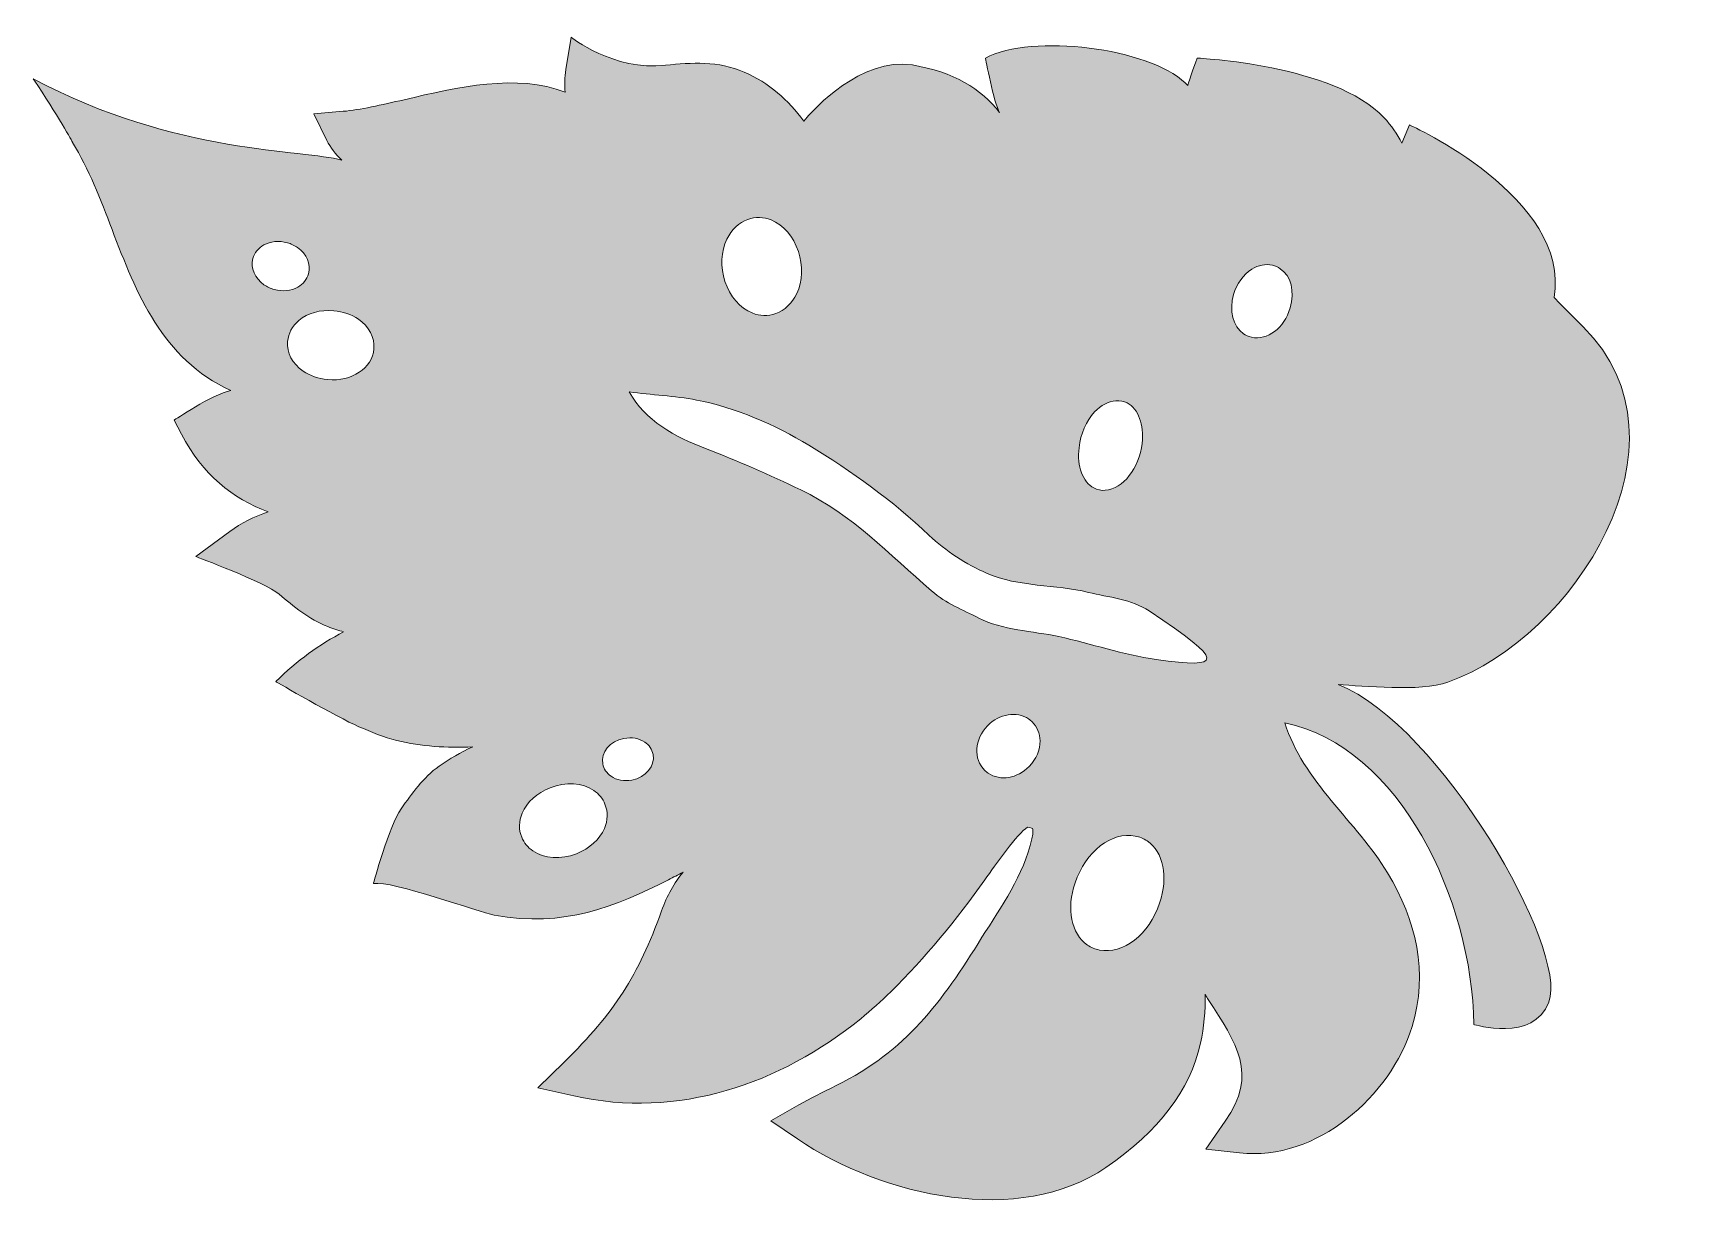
# Model space of a CAD drawing. Header units: inches. Extents: x 0 to 106, y -2 to 74.
import ezdxf

# ---------------------------------------------------------------- set-up
doc = ezdxf.new("R2010")
doc.units = ezdxf.units.IN
doc.header["$MEASUREMENT"] = 0
doc.layers.add('Layer 1', color=7, linetype='Continuous')

msp = doc.modelspace()

# ---------------------------------------------------------------- hatches: boundary and pattern name
at = {"layer": 'Layer 1', "true_color": 0xc9d641}
h = msp.add_hatch(color=53, dxfattribs=at)
h.dxf.hatch_style = 2
edge = h.paths.add_edge_path()
edge.add_spline(control_points=[(83.07, 32.8), (84.62, 32.72), (88.29, 32.33), (90.05, 32.95), (98.04, 35.79), (106.08, 48.18), (98.67, 55.57), (98.67, 55.57), (96.81, 57.42), (96.81, 57.44), (97.91, 63.77), (87.6, 68.44), (87.6, 68.44), (87.6, 68.44), (87.12, 67.27), (87.12, 67.27), (86.83, 67.85), (86.45, 68.39), (85.98, 68.9), (82.81, 72.29), (74.09, 72.69), (74.09, 72.69), (74.09, 72.69), (73.57, 71.25), (73.49, 70.94), (73.43, 71), (73.37, 71.05), (73.32, 71.11), (71.04, 73.33), (63.56, 74.27), (60.61, 72.69), (60.61, 72.69), (61.15, 69.8), (61.51, 69.23), (60.34, 70.73), (58.59, 71.82), (55.96, 72.25), (52.69, 72.78), (49.61, 69.32), (49.26, 68.93), (49.26, 68.93), (49.05, 68.68), (49.05, 68.68), (48.06, 70), (46.83, 71.12), (45.25, 71.8), (43.61, 72.51), (41.9, 72.41), (40.25, 72.23), (36.93, 71.86), (34.23, 74.02), (34.23, 74.02), (34.23, 74.02), (33.9, 71.96), (33.9, 71.96), (33.82, 71.46), (33.81, 70.98), (33.85, 70.52), (30.84, 71.72), (27.02, 70.84), (23.6, 70.04), (22.16, 69.71), (20.8, 69.39), (19.72, 69.3), (19.72, 69.3), (17.86, 69.13), (17.86, 69.13), (17.86, 69.13), (18.69, 67.45), (18.69, 67.45), (18.91, 67), (19.24, 66.58), (19.63, 66.19), (17.25, 66.88), (9.16, 66.51), (0, 71.36), (1.55, 69.06), (2.5, 67.32), (2.5, 67.32), (3.53, 65.64), (4.29, 63.67), (5.01, 61.78), (6.57, 57.72), (8.17, 53.54), (12.58, 51.52), (11.36, 51.27), (8.97, 49.64), (8.97, 49.64), (8.97, 49.64), (9.43, 48.75), (9.43, 48.75), (10.76, 46.18), (12.7, 44.62), (14.95, 43.8), (14.06, 43.5), (13.24, 43.09), (12.5, 42.55), (12.5, 42.55), (10.35, 40.95), (10.35, 40.95), (10.35, 40.95), (14.75, 39.31), (15.65, 38.56), (16.57, 37.78), (17.52, 36.97), (18.75, 36.49), (19.1, 36.36), (19.44, 36.25), (19.75, 36.16), (18.23, 35.36), (16.78, 34.33), (15.44, 32.99), (15.44, 32.99), (19.31, 30.73), (20.73, 30.12), (21.51, 29.79), (22.31, 29.44), (23.14, 29.24), (24.69, 28.86), (26.34, 28.76), (27.97, 28.83), (27.22, 28.49), (26.49, 28.09), (25.83, 27.61), (24.81, 26.87), (24.11, 25.87), (23.42, 24.9), (22.64, 23.81), (21.65, 20.13), (21.65, 20.13), (22.85, 20.35), (28.39, 18.29), (29.33, 18.12), (33.82, 17.31), (37.01, 18.66), (40.43, 20.37), (40.74, 20.53), (41.05, 20.69), (41.36, 20.86), (40.81, 20.17), (40.34, 19.37), (39.99, 18.39), (38.51, 14.26), (37, 11.92), (33.8, 8.77), (33.8, 8.77), (32.12, 7.13), (32.12, 7.13), (32.12, 7.13), (34.41, 6.61), (34.41, 6.61), (41.02, 5.12), (47.56, 7.37), (52.67, 11.53), (53.33, 12.07), (53.97, 12.64), (54.58, 13.24), (56.77, 15.39), (58.8, 17.85), (60.57, 20.37), (61.26, 21.34), (62.65, 23.32), (63.28, 23.72), (63.52, 23.69), (63.61, 23.64), (63.61, 23.64), (63.62, 23.62), (63.68, 23.44), (63.57, 22.98), (63.05, 20.67), (61.62, 18.68), (60.39, 16.71), (57.8, 12.55), (55.59, 9.49), (51.11, 7.27), (50.25, 6.84), (49.44, 6.44), (48.73, 6.04), (48.73, 6.04), (46.94, 5.03), (46.94, 5.03), (46.94, 5.03), (48.64, 3.87), (48.64, 3.87), (54.07, 0.18), (62.8, -1.71), (68.28, 2.06), (71.7, 4.42), (73.61, 6.93), (74.3, 9.97), (74.53, 10.99), (74.61, 12.03), (74.6, 13.08), (74.66, 12.96), (74.73, 12.85), (74.79, 12.74), (76.58, 9.99), (78, 8), (75.88, 5), (75.88, 5), (74.63, 3.23), (74.63, 3.23), (74.63, 3.23), (76.78, 2.99), (76.78, 2.99), (81.74, 2.43), (86.41, 6.62), (87.77, 11.03), (88.83, 14.46), (88.02, 17.8), (86.21, 20.81), (84.26, 24.03), (80.78, 26.71), (79.67, 30.37), (86.99, 28.86), (91.6, 19.06), (91.7, 11.16), (91.7, 11.16), (95.51, 9.98), (96.48, 12.59), (97.73, 15.93), (89.6, 30.2), (83.07, 32.8)], knot_values=[0, 0, 0, 0, 1, 1, 1, 2, 2, 2, 3, 3, 3, 4, 4, 4, 5, 5, 5, 6, 6, 6, 7, 7, 7, 8, 8, 8, 9, 9, 9, 10, 10, 10, 11, 11, 11, 12, 12, 12, 13, 13, 13, 14, 14, 14, 15, 15, 15, 16, 16, 16, 17, 17, 17, 18, 18, 18, 19, 19, 19, 20, 20, 20, 21, 21, 21, 22, 22, 22, 23, 23, 23, 24, 24, 24, 25, 25, 25, 26, 26, 26, 27, 27, 27, 28, 28, 28, 29, 29, 29, 30, 30, 30, 31, 31, 31, 32, 32, 32, 33, 33, 33, 34, 34, 34, 35, 35, 35, 36, 36, 36, 37, 37, 37, 38, 38, 38, 39, 39, 39, 40, 40, 40, 41, 41, 41, 42, 42, 42, 43, 43, 43, 44, 44, 44, 45, 45, 45, 46, 46, 46, 47, 47, 47, 48, 48, 48, 49, 49, 49, 50, 50, 50, 51, 51, 51, 52, 52, 52, 53, 53, 53, 54, 54, 54, 55, 55, 55, 56, 56, 56, 57, 57, 57, 58, 58, 58, 59, 59, 59, 60, 60, 60, 61, 61, 61, 62, 62, 62, 63, 63, 63, 64, 64, 64, 65, 65, 65, 66, 66, 66, 67, 67, 67, 68, 68, 68, 69, 69, 69, 70, 70, 70, 71, 71, 71, 72, 72, 72, 73, 73, 73, 74, 74, 74, 74], degree=3, periodic=1)
edge = h.paths.add_edge_path()
edge.add_spline(control_points=[(15.34, 57.96), (15.11, 58.02), (14.88, 58.13), (14.68, 58.26), (14.1, 58.67), (13.82, 59.32), (13.98, 59.93), (14.08, 60.29), (14.33, 60.6), (14.67, 60.79), (15.09, 61.02), (15.64, 61.08), (16.17, 60.93), (16.4, 60.87), (16.62, 60.76), (16.82, 60.63), (17.41, 60.23), (17.68, 59.57), (17.52, 58.96), (17.42, 58.6), (17.18, 58.3), (16.84, 58.1), (16.41, 57.87), (15.87, 57.81), (15.34, 57.96)], knot_values=[0, 0, 0, 0, 1, 1, 1, 2, 2, 2, 3, 3, 3, 4, 4, 4, 5, 5, 5, 6, 6, 6, 7, 7, 7, 8, 8, 8, 8], degree=3, periodic=1)
edge = h.paths.add_edge_path()
edge.add_spline(control_points=[(21.68, 54.18), (21.57, 52.94), (20.28, 52.08), (18.74, 52.22), (18.16, 52.27), (17.61, 52.46), (17.17, 52.76), (16.49, 53.23), (16.13, 53.93), (16.19, 54.65), (16.23, 55.16), (16.48, 55.63), (16.9, 55.98), (17.47, 56.46), (18.27, 56.68), (19.12, 56.6), (19.7, 56.56), (20.25, 56.37), (20.69, 56.07), (21.37, 55.6), (21.74, 54.89), (21.68, 54.18)], knot_values=[0, 0, 0, 0, 1, 1, 1, 2, 2, 2, 3, 3, 3, 4, 4, 4, 5, 5, 5, 6, 6, 6, 7, 7, 7, 7], degree=3, periodic=1)
edge = h.paths.add_edge_path()
edge.add_spline(control_points=[(66.57, 47.88), (66.67, 48.76), (67.03, 49.59), (67.56, 50.16), (67.96, 50.59), (68.44, 50.84), (68.91, 50.87), (69.17, 50.89), (69.41, 50.84), (69.63, 50.73), (70.35, 50.36), (70.72, 49.35), (70.58, 48.16), (70.4, 46.57), (69.37, 45.26), (68.24, 45.17), (67.98, 45.15), (67.74, 45.2), (67.51, 45.32), (66.8, 45.69), (66.43, 46.69), (66.57, 47.88)], knot_values=[0, 0, 0, 0, 1, 1, 1, 2, 2, 2, 3, 3, 3, 4, 4, 4, 5, 5, 5, 6, 6, 6, 7, 7, 7, 7], degree=3, periodic=1)
edge = h.paths.add_edge_path()
edge.add_spline(control_points=[(44.15, 61.16), (44.44, 61.77), (44.92, 62.22), (45.49, 62.42), (45.97, 62.59), (46.48, 62.58), (46.97, 62.39), (47.74, 62.07), (48.39, 61.32), (48.7, 60.38), (49.01, 59.47), (48.97, 58.49), (48.6, 57.7), (48.3, 57.08), (47.83, 56.63), (47.26, 56.42), (46.77, 56.25), (46.25, 56.26), (45.76, 56.46), (44.99, 56.77), (44.34, 57.52), (44.03, 58.47), (43.73, 59.39), (43.77, 60.37), (44.15, 61.16)], knot_values=[0, 0, 0, 0, 1, 1, 1, 2, 2, 2, 3, 3, 3, 4, 4, 4, 5, 5, 5, 6, 6, 6, 7, 7, 7, 8, 8, 8, 8], degree=3, periodic=1)
edge = h.paths.add_edge_path()
edge.add_spline(control_points=[(36.36, 23.64), (36.06, 22.95), (35.41, 22.36), (34.58, 22.03), (33.59, 21.65), (32.52, 21.71), (31.8, 22.21), (31.48, 22.43), (31.23, 22.73), (31.09, 23.08), (30.89, 23.56), (30.9, 24.11), (31.12, 24.62), (31.42, 25.32), (32.07, 25.9), (32.9, 26.23), (33.89, 26.62), (34.96, 26.55), (35.68, 26.06), (36, 25.84), (36.25, 25.54), (36.39, 25.19), (36.59, 24.7), (36.58, 24.15), (36.36, 23.64)], knot_values=[0, 0, 0, 0, 1, 1, 1, 2, 2, 2, 3, 3, 3, 4, 4, 4, 5, 5, 5, 6, 6, 6, 7, 7, 7, 8, 8, 8, 8], degree=3, periodic=1)
edge = h.paths.add_edge_path()
edge.add_spline(control_points=[(38.1, 26.72), (37.61, 26.63), (37.13, 26.72), (36.78, 26.96), (36.5, 27.16), (36.31, 27.44), (36.25, 27.75), (36.11, 28.49), (36.71, 29.21), (37.6, 29.37), (38.09, 29.46), (38.57, 29.38), (38.92, 29.14), (39.2, 28.95), (39.39, 28.67), (39.45, 28.35), (39.59, 27.61), (39, 26.89), (38.1, 26.72)], knot_values=[0, 0, 0, 0, 1, 1, 1, 2, 2, 2, 3, 3, 3, 4, 4, 4, 5, 5, 5, 6, 6, 6, 6], degree=3, periodic=1)
edge = h.paths.add_edge_path()
edge.add_spline(control_points=[(63.4, 27.59), (62.65, 26.82), (61.55, 26.64), (60.79, 27.16), (60.79, 27.16), (60.71, 27.21), (60.71, 27.21), (60.71, 27.21), (60.57, 27.33), (60.57, 27.33), (59.83, 28.06), (59.9, 29.31), (60.75, 30.18), (61.5, 30.95), (62.6, 31.13), (63.36, 30.61), (63.36, 30.61), (63.44, 30.56), (63.44, 30.56), (63.44, 30.56), (63.58, 30.43), (63.58, 30.43), (63.9, 30.12), (64.08, 29.69), (64.09, 29.22), (64.1, 28.64), (63.85, 28.05), (63.4, 27.59)], knot_values=[0, 0, 0, 0, 1, 1, 1, 2, 2, 2, 3, 3, 3, 4, 4, 4, 5, 5, 5, 6, 6, 6, 7, 7, 7, 8, 8, 8, 9, 9, 9, 9], degree=3, periodic=1)
edge = h.paths.add_edge_path()
edge.add_spline(control_points=[(71.7, 18.89), (71.02, 16.88), (69.37, 15.6), (67.87, 15.9), (67.59, 15.96), (67.34, 16.06), (67.11, 16.22), (66.07, 16.93), (65.75, 18.52), (66.32, 20.18), (66.98, 22.16), (68.66, 23.47), (70.15, 23.16), (70.41, 23.11), (70.67, 23), (70.9, 22.85), (71.94, 22.14), (72.26, 20.55), (71.7, 18.89)], knot_values=[0, 0, 0, 0, 1, 1, 1, 2, 2, 2, 3, 3, 3, 4, 4, 4, 5, 5, 5, 6, 6, 6, 6], degree=3, periodic=1)
edge = h.paths.add_edge_path()
edge.add_spline(control_points=[(71.48, 34.4), (69.38, 34.69), (67.35, 35.41), (65.28, 35.86), (63.62, 36.21), (61.67, 36.27), (60.19, 37.03), (59.11, 37.59), (58.13, 37.94), (57.18, 38.77), (54.47, 41.1), (52.11, 43.64), (48.85, 45.2), (46.85, 46.16), (44.86, 47.05), (42.78, 47.83), (40.85, 48.56), (38.94, 49.62), (37.94, 51.44), (39.35, 51.23), (40.81, 51.2), (42.22, 50.92), (44.69, 50.44), (47.23, 49.34), (49.37, 48.04), (52.12, 46.37), (54.69, 44.52), (57.03, 42.3), (58.07, 41.32), (59.4, 40.45), (60.71, 39.88), (62.74, 39), (65.06, 39.19), (67.17, 38.67), (68.42, 38.37), (69.95, 38.22), (71.04, 37.49), (75.93, 34.22), (75.78, 33.81), (71.48, 34.4)], knot_values=[0, 0, 0, 0, 1, 1, 1, 2, 2, 2, 3, 3, 3, 4, 4, 4, 5, 5, 5, 6, 6, 6, 7, 7, 7, 8, 8, 8, 9, 9, 9, 10, 10, 10, 11, 11, 11, 12, 12, 12, 13, 13, 13, 13], degree=3, periodic=1)
edge = h.paths.add_edge_path()
edge.add_spline(control_points=[(80.01, 56.79), (79.62, 55.49), (78.56, 54.69), (77.54, 54.92), (77.36, 54.96), (77.19, 55.04), (77.03, 55.14), (76.36, 55.61), (76.11, 56.61), (76.41, 57.63), (76.61, 58.32), (77.03, 58.91), (77.56, 59.25), (77.98, 59.51), (78.45, 59.6), (78.88, 59.5), (79.05, 59.46), (79.23, 59.39), (79.38, 59.28), (80.06, 58.82), (80.31, 57.82), (80.01, 56.79)], knot_values=[0, 0, 0, 0, 1, 1, 1, 2, 2, 2, 3, 3, 3, 4, 4, 4, 5, 5, 5, 6, 6, 6, 7, 7, 7, 7], degree=3, periodic=1)

# ---------------------------------------------------------------- linework, layer by layer
at = {"layer": 'Layer 1', "lineweight": 0}
for points, knots in [([(83.07, 32.8), (84.62, 32.72), (88.29, 32.33), (90.05, 32.95), (98.04, 35.79), (106.08, 48.18), (98.67, 55.57), (98.67, 55.57), (96.81, 57.42), (96.81, 57.44), (97.91, 63.77), (87.6, 68.44), (87.6, 68.44), (87.6, 68.44), (87.12, 67.27), (87.12, 67.27), (86.83, 67.85), (86.45, 68.39), (85.98, 68.9), (82.81, 72.29), (74.09, 72.69), (74.09, 72.69), (74.09, 72.69), (73.57, 71.25), (73.49, 70.94), (73.43, 71), (73.37, 71.05), (73.32, 71.11), (71.04, 73.33), (63.56, 74.27), (60.61, 72.69), (60.61, 72.69), (61.15, 69.8), (61.51, 69.23), (60.34, 70.73), (58.59, 71.82), (55.96, 72.25), (52.69, 72.78), (49.61, 69.32), (49.26, 68.93), (49.26, 68.93), (49.05, 68.68), (49.05, 68.68), (48.06, 70), (46.83, 71.12), (45.25, 71.8), (43.61, 72.51), (41.9, 72.41), (40.25, 72.23), (36.93, 71.86), (34.23, 74.02), (34.23, 74.02), (34.23, 74.02), (33.9, 71.96), (33.9, 71.96), (33.82, 71.46), (33.81, 70.98), (33.85, 70.52), (30.84, 71.72), (27.02, 70.84), (23.6, 70.04), (22.16, 69.71), (20.8, 69.39), (19.72, 69.3), (19.72, 69.3), (17.86, 69.13), (17.86, 69.13), (17.86, 69.13), (18.69, 67.45), (18.69, 67.45), (18.91, 67), (19.24, 66.58), (19.63, 66.19), (17.25, 66.88), (9.16, 66.51), (0, 71.36), (1.55, 69.06), (2.5, 67.32), (2.5, 67.32), (3.53, 65.64), (4.29, 63.67), (5.01, 61.78), (6.57, 57.72), (8.17, 53.54), (12.58, 51.52), (11.36, 51.27), (8.97, 49.64), (8.97, 49.64), (8.97, 49.64), (9.43, 48.75), (9.43, 48.75), (10.76, 46.18), (12.7, 44.62), (14.95, 43.8), (14.06, 43.5), (13.24, 43.09), (12.5, 42.55), (12.5, 42.55), (10.35, 40.95), (10.35, 40.95), (10.35, 40.95), (14.75, 39.31), (15.65, 38.56), (16.57, 37.78), (17.52, 36.97), (18.75, 36.49), (19.1, 36.36), (19.44, 36.25), (19.75, 36.16), (18.23, 35.36), (16.78, 34.33), (15.44, 32.99), (15.44, 32.99), (19.31, 30.73), (20.73, 30.12), (21.51, 29.79), (22.31, 29.44), (23.14, 29.24), (24.69, 28.86), (26.34, 28.76), (27.97, 28.83), (27.22, 28.49), (26.49, 28.09), (25.83, 27.61), (24.81, 26.87), (24.11, 25.87), (23.42, 24.9), (22.64, 23.81), (21.65, 20.13), (21.65, 20.13), (22.85, 20.35), (28.39, 18.29), (29.33, 18.12), (33.82, 17.31), (37.01, 18.66), (40.43, 20.37), (40.74, 20.53), (41.05, 20.69), (41.36, 20.86), (40.81, 20.17), (40.34, 19.37), (39.99, 18.39), (38.51, 14.26), (37, 11.92), (33.8, 8.77), (33.8, 8.77), (32.12, 7.13), (32.12, 7.13), (32.12, 7.13), (34.41, 6.61), (34.41, 6.61), (41.02, 5.12), (47.56, 7.37), (52.67, 11.53), (53.33, 12.07), (53.97, 12.64), (54.58, 13.24), (56.77, 15.39), (58.8, 17.85), (60.57, 20.37), (61.26, 21.34), (62.65, 23.32), (63.28, 23.72), (63.52, 23.69), (63.61, 23.64), (63.61, 23.64), (63.62, 23.62), (63.68, 23.44), (63.57, 22.98), (63.05, 20.67), (61.62, 18.68), (60.39, 16.71), (57.8, 12.55), (55.59, 9.49), (51.11, 7.27), (50.25, 6.84), (49.44, 6.44), (48.73, 6.04), (48.73, 6.04), (46.94, 5.03), (46.94, 5.03), (46.94, 5.03), (48.64, 3.87), (48.64, 3.87), (54.07, 0.18), (62.8, -1.71), (68.28, 2.06), (71.7, 4.42), (73.61, 6.93), (74.3, 9.97), (74.53, 10.99), (74.61, 12.03), (74.6, 13.08), (74.66, 12.96), (74.73, 12.85), (74.79, 12.74), (76.58, 9.99), (78, 8), (75.88, 5), (75.88, 5), (74.63, 3.23), (74.63, 3.23), (74.63, 3.23), (76.78, 2.99), (76.78, 2.99), (81.74, 2.43), (86.41, 6.62), (87.77, 11.03), (88.83, 14.46), (88.02, 17.8), (86.21, 20.81), (84.26, 24.03), (80.78, 26.71), (79.67, 30.37), (86.99, 28.86), (91.6, 19.06), (91.7, 11.16), (91.7, 11.16), (95.51, 9.98), (96.48, 12.59), (97.73, 15.93), (89.6, 30.2), (83.07, 32.8)], [0, 0, 0, 0, 1, 1, 1, 2, 2, 2, 3, 3, 3, 4, 4, 4, 5, 5, 5, 6, 6, 6, 7, 7, 7, 8, 8, 8, 9, 9, 9, 10, 10, 10, 11, 11, 11, 12, 12, 12, 13, 13, 13, 14, 14, 14, 15, 15, 15, 16, 16, 16, 17, 17, 17, 18, 18, 18, 19, 19, 19, 20, 20, 20, 21, 21, 21, 22, 22, 22, 23, 23, 23, 24, 24, 24, 25, 25, 25, 26, 26, 26, 27, 27, 27, 28, 28, 28, 29, 29, 29, 30, 30, 30, 31, 31, 31, 32, 32, 32, 33, 33, 33, 34, 34, 34, 35, 35, 35, 36, 36, 36, 37, 37, 37, 38, 38, 38, 39, 39, 39, 40, 40, 40, 41, 41, 41, 42, 42, 42, 43, 43, 43, 44, 44, 44, 45, 45, 45, 46, 46, 46, 47, 47, 47, 48, 48, 48, 49, 49, 49, 50, 50, 50, 51, 51, 51, 52, 52, 52, 53, 53, 53, 54, 54, 54, 55, 55, 55, 56, 56, 56, 57, 57, 57, 58, 58, 58, 59, 59, 59, 60, 60, 60, 61, 61, 61, 62, 62, 62, 63, 63, 63, 64, 64, 64, 65, 65, 65, 66, 66, 66, 67, 67, 67, 68, 68, 68, 69, 69, 69, 70, 70, 70, 71, 71, 71, 72, 72, 72, 73, 73, 73, 74, 74, 74, 74]), ([(44.15, 61.16), (44.44, 61.77), (44.92, 62.22), (45.49, 62.42), (45.97, 62.59), (46.48, 62.58), (46.97, 62.39), (47.74, 62.07), (48.39, 61.32), (48.7, 60.38), (49.01, 59.47), (48.97, 58.49), (48.6, 57.7), (48.3, 57.08), (47.83, 56.63), (47.26, 56.42), (46.77, 56.25), (46.25, 56.26), (45.76, 56.46), (44.99, 56.77), (44.34, 57.52), (44.03, 58.47), (43.73, 59.39), (43.77, 60.37), (44.15, 61.16)], [0, 0, 0, 0, 1, 1, 1, 2, 2, 2, 3, 3, 3, 4, 4, 4, 5, 5, 5, 6, 6, 6, 7, 7, 7, 8, 8, 8, 8]), ([(15.34, 57.96), (15.11, 58.02), (14.88, 58.13), (14.68, 58.26), (14.1, 58.67), (13.82, 59.32), (13.98, 59.93), (14.08, 60.29), (14.33, 60.6), (14.67, 60.79), (15.09, 61.02), (15.64, 61.08), (16.17, 60.93), (16.4, 60.87), (16.62, 60.76), (16.82, 60.63), (17.41, 60.23), (17.68, 59.57), (17.52, 58.96), (17.42, 58.6), (17.18, 58.3), (16.84, 58.1), (16.41, 57.87), (15.87, 57.81), (15.34, 57.96)], [0, 0, 0, 0, 1, 1, 1, 2, 2, 2, 3, 3, 3, 4, 4, 4, 5, 5, 5, 6, 6, 6, 7, 7, 7, 8, 8, 8, 8]), ([(80.01, 56.79), (79.62, 55.49), (78.56, 54.69), (77.54, 54.92), (77.36, 54.96), (77.19, 55.04), (77.03, 55.14), (76.36, 55.61), (76.11, 56.61), (76.41, 57.63), (76.61, 58.32), (77.03, 58.91), (77.56, 59.25), (77.98, 59.51), (78.45, 59.6), (78.88, 59.5), (79.05, 59.46), (79.23, 59.39), (79.38, 59.28), (80.06, 58.82), (80.31, 57.82), (80.01, 56.79)], [0, 0, 0, 0, 1, 1, 1, 2, 2, 2, 3, 3, 3, 4, 4, 4, 5, 5, 5, 6, 6, 6, 7, 7, 7, 7]), ([(21.68, 54.18), (21.57, 52.94), (20.28, 52.08), (18.74, 52.22), (18.16, 52.27), (17.61, 52.46), (17.17, 52.76), (16.49, 53.23), (16.13, 53.93), (16.19, 54.65), (16.23, 55.16), (16.48, 55.63), (16.9, 55.98), (17.47, 56.46), (18.27, 56.68), (19.12, 56.6), (19.7, 56.56), (20.25, 56.37), (20.69, 56.07), (21.37, 55.6), (21.74, 54.89), (21.68, 54.18)], [0, 0, 0, 0, 1, 1, 1, 2, 2, 2, 3, 3, 3, 4, 4, 4, 5, 5, 5, 6, 6, 6, 7, 7, 7, 7]), ([(71.48, 34.4), (69.38, 34.69), (67.35, 35.41), (65.28, 35.86), (63.62, 36.21), (61.67, 36.27), (60.19, 37.03), (59.11, 37.59), (58.13, 37.94), (57.18, 38.77), (54.47, 41.1), (52.11, 43.64), (48.85, 45.2), (46.85, 46.16), (44.86, 47.05), (42.78, 47.83), (40.85, 48.56), (38.94, 49.62), (37.94, 51.44), (39.35, 51.23), (40.81, 51.2), (42.22, 50.92), (44.69, 50.44), (47.23, 49.34), (49.37, 48.04), (52.12, 46.37), (54.69, 44.52), (57.03, 42.3), (58.07, 41.32), (59.4, 40.45), (60.71, 39.88), (62.74, 39), (65.06, 39.19), (67.17, 38.67), (68.42, 38.37), (69.95, 38.22), (71.04, 37.49), (75.93, 34.22), (75.78, 33.81), (71.48, 34.4)], [0, 0, 0, 0, 1, 1, 1, 2, 2, 2, 3, 3, 3, 4, 4, 4, 5, 5, 5, 6, 6, 6, 7, 7, 7, 8, 8, 8, 9, 9, 9, 10, 10, 10, 11, 11, 11, 12, 12, 12, 13, 13, 13, 13]), ([(66.57, 47.88), (66.67, 48.76), (67.03, 49.59), (67.56, 50.16), (67.96, 50.59), (68.44, 50.84), (68.91, 50.87), (69.17, 50.89), (69.41, 50.84), (69.63, 50.73), (70.35, 50.36), (70.72, 49.35), (70.58, 48.16), (70.4, 46.57), (69.37, 45.26), (68.24, 45.17), (67.98, 45.15), (67.74, 45.2), (67.51, 45.32), (66.8, 45.69), (66.43, 46.69), (66.57, 47.88)], [0, 0, 0, 0, 1, 1, 1, 2, 2, 2, 3, 3, 3, 4, 4, 4, 5, 5, 5, 6, 6, 6, 7, 7, 7, 7]), ([(63.4, 27.59), (62.65, 26.82), (61.55, 26.64), (60.79, 27.16), (60.79, 27.16), (60.71, 27.21), (60.71, 27.21), (60.71, 27.21), (60.57, 27.33), (60.57, 27.33), (59.83, 28.06), (59.9, 29.31), (60.75, 30.18), (61.5, 30.95), (62.6, 31.13), (63.36, 30.61), (63.36, 30.61), (63.44, 30.56), (63.44, 30.56), (63.44, 30.56), (63.58, 30.43), (63.58, 30.43), (63.9, 30.12), (64.08, 29.69), (64.09, 29.22), (64.1, 28.64), (63.85, 28.05), (63.4, 27.59)], [0, 0, 0, 0, 1, 1, 1, 2, 2, 2, 3, 3, 3, 4, 4, 4, 5, 5, 5, 6, 6, 6, 7, 7, 7, 8, 8, 8, 9, 9, 9, 9]), ([(38.1, 26.72), (37.61, 26.63), (37.13, 26.72), (36.78, 26.96), (36.5, 27.16), (36.31, 27.44), (36.25, 27.75), (36.11, 28.49), (36.71, 29.21), (37.6, 29.37), (38.09, 29.46), (38.57, 29.38), (38.92, 29.14), (39.2, 28.95), (39.39, 28.67), (39.45, 28.35), (39.59, 27.61), (39, 26.89), (38.1, 26.72)], [0, 0, 0, 0, 1, 1, 1, 2, 2, 2, 3, 3, 3, 4, 4, 4, 5, 5, 5, 6, 6, 6, 6]), ([(36.36, 23.64), (36.06, 22.95), (35.41, 22.36), (34.58, 22.03), (33.59, 21.65), (32.52, 21.71), (31.8, 22.21), (31.48, 22.43), (31.23, 22.73), (31.09, 23.08), (30.89, 23.56), (30.9, 24.11), (31.12, 24.62), (31.42, 25.32), (32.07, 25.9), (32.9, 26.23), (33.89, 26.62), (34.96, 26.55), (35.68, 26.06), (36, 25.84), (36.25, 25.54), (36.39, 25.19), (36.59, 24.7), (36.58, 24.15), (36.36, 23.64)], [0, 0, 0, 0, 1, 1, 1, 2, 2, 2, 3, 3, 3, 4, 4, 4, 5, 5, 5, 6, 6, 6, 7, 7, 7, 8, 8, 8, 8]), ([(71.7, 18.89), (71.02, 16.88), (69.37, 15.6), (67.87, 15.9), (67.59, 15.96), (67.34, 16.06), (67.11, 16.22), (66.07, 16.93), (65.75, 18.52), (66.32, 20.18), (66.98, 22.16), (68.66, 23.47), (70.15, 23.16), (70.41, 23.11), (70.67, 23), (70.9, 22.85), (71.94, 22.14), (72.26, 20.55), (71.7, 18.89)], [0, 0, 0, 0, 1, 1, 1, 2, 2, 2, 3, 3, 3, 4, 4, 4, 5, 5, 5, 6, 6, 6, 6])]:
    msp.add_open_spline(points, degree=3, knots=knots, dxfattribs=at)

doc.saveas('drawing.dxf')
